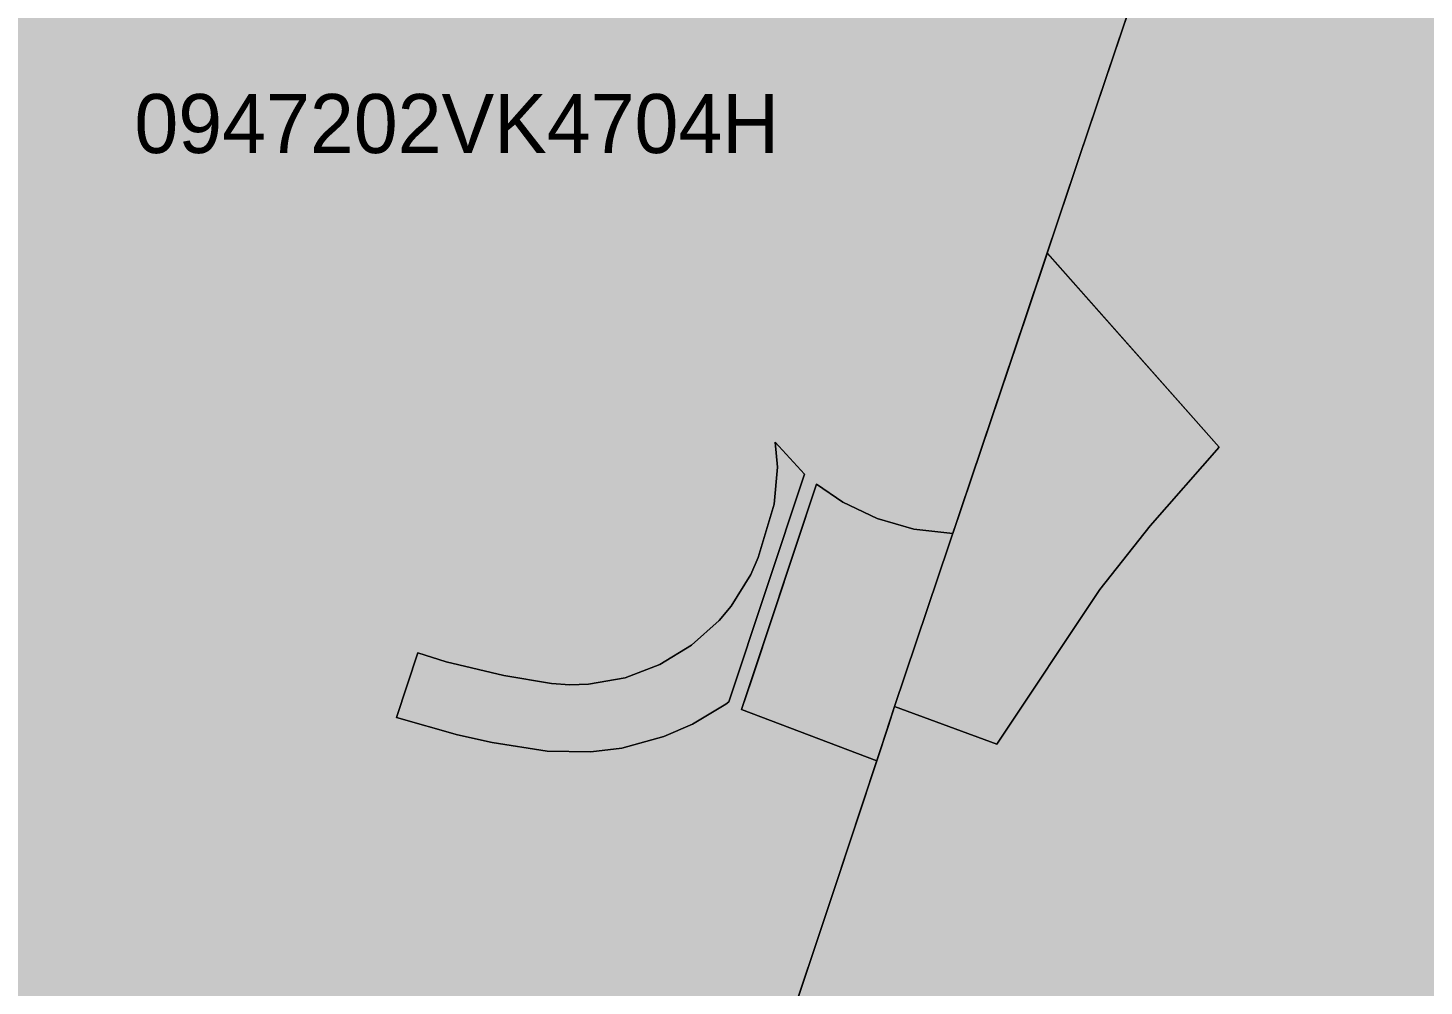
# Model space of a CAD drawing. Header units: metres. Extents: x -6 to 1255, y -2 to 532.
# Drawn here: x 1136.93 to 1160.6, y 54.35 to 70.59 of the extents above; entities that cross this region are included whole.
import ezdxf

# ---------------------------------------------------------------- set-up
doc = ezdxf.new("R2010")
doc.units = ezdxf.units.M
doc.header["$MEASUREMENT"] = 0
for name, color, linetype, lineweight, true_color in [('TPX_BUILDINGS', 7, 'CONTINUOUS', 0, 0x000000), ('TPX_BUILDINGS_HATCH', 7, 'CONTINUOUS', 0, 0xf0f0f0), ('TPX_BUILDINGS_SHADOWS_HATCH', 7, 'CONTINUOUS', 0, 0x000000), ('TPX_BUILDINGS_SHADOWS_OUTLINES', 7, 'CONTINUOUS', 0, 0x000000), ('TPX_CADASTRES', 7, 'CONTINUOUS', 0, 0x646464), ('TPX_CADASTRES_TEXT', 7, 'CONTINUOUS', 0, 0x000000)]:
    doc.layers.add(name, color=color, linetype=linetype, lineweight=lineweight, true_color=true_color)

msp = doc.modelspace()

# ---------------------------------------------------------------- hatches: boundary and pattern name
at = {"layer": 'TPX_BUILDINGS_HATCH'}
h = msp.add_hatch(color=256, dxfattribs=at)
h.paths.add_polyline_path([(1131.816, 60.17), (1130.266, 54.87), (1133.636, 53.6), (1144.445, 49.528), (1144.786, 49.4), (1147.996, 48.19), (1150.312, 55.121), (1150.596, 55.97), (1151.326, 58.17), (1149.033, 59.038), (1150.302, 62.856), (1150.748, 62.548), (1151.331, 62.271), (1151.951, 62.094), (1152.614, 62.022), (1153.846, 65.68), (1154.213, 66.771), (1154.756, 68.39), (1156.436, 73.38), (1156.896, 74.8), (1158.034, 78.386), (1158.666, 80.38), (1158.704, 80.491), (1159.676, 83.32), (1154.676, 84.76), (1145.433, 87.393), (1145.336, 87.42), (1140.306, 88.861), (1139.057, 84.696), (1138.976, 84.241), (1137.6, 79.701), (1133.426, 65.68), (1133.366, 65.47), (1133.125, 64.644), (1131.977, 60.72), (1131.816, 60.17)])
h.paths.add_polyline_path([(1143.183, 58.904), (1143.546, 59.995), (1144.026, 59.846), (1145.002, 59.611), (1145.809, 59.477), (1146.123, 59.458), (1146.438, 59.468), (1147.058, 59.576), (1147.647, 59.798), (1148.185, 60.126), (1148.653, 60.547), (1148.855, 60.789), (1149.187, 61.324), (1149.315, 61.612), (1149.584, 62.517), (1149.638, 63.145), (1149.604, 63.569), (1150.101, 63.026), (1148.818, 59.165), (1148.763, 59.128), (1148.199, 58.789), (1147.712, 58.58), (1147.001, 58.385), (1146.476, 58.319), (1145.739, 58.329), (1144.805, 58.478), (1144.219, 58.606), (1143.183, 58.904)], flags=16)
msp.add_hatch(color=256, dxfattribs=at).paths.add_polyline_path([(1150.312, 55.121), (1147.996, 48.19), (1148.467, 48.013), (1148.106, 47.06), (1153.096, 45.18), (1153.455, 46.132), (1166.403, 41.251), (1166.046, 40.3), (1170.976, 38.44), (1171.331, 39.385), (1174.516, 38.09), (1175.696, 37.85), (1176.486, 37.81), (1177.876, 37.97), (1179.016, 38.32), (1179.916, 38.77), (1181.036, 39.61), (1181.726, 40.34), (1182.486, 41.52), (1182.936, 42.63), (1183.176, 43.81), (1183.166, 45.39), (1182.916, 46.56), (1182.665, 48.412), (1183.676, 48.56), (1182.896, 53.96), (1181.889, 53.82), (1181.806, 54.39), (1180.186, 65.68), (1180.024, 66.794), (1180.906, 66.91), (1180.186, 72.35), (1179.245, 72.225), (1178.406, 77.97), (1173.026, 79.509), (1171.047, 80.075), (1166.446, 81.39), (1163.576, 82.209), (1159.676, 83.32), (1158.704, 80.491), (1158.666, 80.38), (1158.034, 78.386), (1156.896, 74.8), (1156.436, 73.38), (1154.756, 68.39), (1154.213, 66.771), (1157.126, 63.48), (1155.956, 62.15), (1155.106, 61.07), (1153.356, 58.45), (1151.626, 59.09), (1151.516, 58.75), (1151.326, 58.17), (1150.596, 55.97), (1150.312, 55.121)])
at = {"layer": 'TPX_BUILDINGS_SHADOWS_HATCH'}
for points in [[(1149.203, 59.551), (1149.033, 59.038), (1151.326, 58.17), (1151.626, 59.09), (1153.356, 58.45), (1155.106, 61.07), (1155.956, 62.15), (1157.126, 63.48), (1154.215, 66.769), (1154.21, 66.765), (1153.877, 65.771), (1152.614, 62.022), (1151.951, 62.094), (1151.331, 62.271), (1150.748, 62.548), (1150.302, 62.856), (1149.203, 59.551)], [(1143.546, 59.995), (1143.183, 58.904), (1144.219, 58.606), (1144.805, 58.478), (1145.739, 58.329), (1146.476, 58.319), (1147.001, 58.385), (1147.712, 58.58), (1148.199, 58.789), (1148.763, 59.128), (1148.818, 59.165), (1150.101, 63.026), (1149.604, 63.569), (1149.638, 63.145), (1149.584, 62.517), (1149.315, 61.612), (1149.187, 61.324), (1148.855, 60.789), (1148.653, 60.547), (1148.185, 60.126), (1147.647, 59.798), (1147.058, 59.576), (1146.438, 59.468), (1146.123, 59.458), (1145.809, 59.477), (1145.002, 59.611), (1144.026, 59.846), (1143.546, 59.995)]]:
    msp.add_hatch(color=256, dxfattribs=at).paths.add_polyline_path(points)

# ---------------------------------------------------------------- linework, layer by layer
at = {"layer": 'TPX_BUILDINGS', "elevation": 0.042}
for points in [[(1163.576, 82.209), (1159.676, 83.32), (1158.704, 80.491), (1158.666, 80.38), (1158.034, 78.386), (1156.896, 74.8), (1156.436, 73.38), (1154.756, 68.39), (1154.213, 66.771), (1157.126, 63.48), (1155.956, 62.15), (1155.106, 61.07), (1153.356, 58.45), (1151.626, 59.09), (1151.516, 58.75), (1151.326, 58.17), (1150.596, 55.97), (1150.312, 55.121), (1147.996, 48.19), (1148.467, 48.013), (1148.106, 47.06), (1153.096, 45.18), (1153.455, 46.132), (1166.403, 41.251)], [(1147.996, 48.19), (1150.312, 55.121), (1150.596, 55.97), (1151.326, 58.17), (1149.033, 59.038), (1150.302, 62.856), (1150.748, 62.548), (1151.331, 62.271), (1151.951, 62.094), (1152.614, 62.022), (1153.846, 65.68), (1154.213, 66.771), (1154.756, 68.39), (1156.436, 73.38)]]:
    msp.add_lwpolyline(points, dxfattribs=at)
msp.add_lwpolyline([(1143.183, 58.904), (1143.546, 59.995), (1144.026, 59.846), (1145.002, 59.611), (1145.809, 59.477), (1146.123, 59.458), (1146.438, 59.468), (1147.058, 59.576), (1147.647, 59.798), (1148.185, 60.126), (1148.653, 60.547), (1148.855, 60.789), (1149.187, 61.324), (1149.315, 61.612), (1149.584, 62.517), (1149.638, 63.145), (1149.604, 63.569), (1150.101, 63.026), (1148.818, 59.165), (1148.763, 59.128), (1148.199, 58.789), (1147.712, 58.58), (1147.001, 58.385), (1146.476, 58.319), (1145.739, 58.329), (1144.805, 58.478), (1144.219, 58.606)], close=True, dxfattribs=at)
at = {"layer": 'TPX_BUILDINGS_SHADOWS_OUTLINES', "elevation": 0.039}
for points in [[(1149.203, 59.551), (1149.033, 59.038), (1151.326, 58.17), (1151.626, 59.09), (1153.356, 58.45), (1155.106, 61.07), (1155.956, 62.15), (1157.126, 63.48), (1154.215, 66.769), (1154.21, 66.765), (1153.877, 65.771), (1152.614, 62.022), (1151.951, 62.094), (1151.331, 62.271), (1150.748, 62.548), (1150.302, 62.856)], [(1143.546, 59.995), (1143.183, 58.904), (1144.219, 58.606), (1144.805, 58.478), (1145.739, 58.329), (1146.476, 58.319), (1147.001, 58.385), (1147.712, 58.58), (1148.199, 58.789), (1148.763, 59.128), (1148.818, 59.165), (1150.101, 63.026), (1149.604, 63.569), (1149.638, 63.145), (1149.584, 62.517), (1149.315, 61.612), (1149.187, 61.324), (1148.855, 60.789), (1148.653, 60.547), (1148.185, 60.126), (1147.647, 59.798), (1147.058, 59.576), (1146.438, 59.468), (1146.123, 59.458), (1145.809, 59.477), (1145.002, 59.611), (1144.026, 59.846)]]:
    msp.add_lwpolyline(points, close=True, dxfattribs=at)
at = {"layer": 'TPX_CADASTRES', "elevation": 0.024}
msp.add_lwpolyline([(1131.816, 60.171), (1130.266, 54.871), (1133.636, 53.601), (1144.786, 49.401), (1147.996, 48.191), (1150.596, 55.971), (1151.326, 58.171), (1151.516, 58.751), (1151.626, 59.091), (1153.846, 65.681), (1154.756, 68.391), (1156.436, 73.381), (1156.896, 74.801), (1158.666, 80.381), (1159.676, 83.321), (1154.676, 84.761), (1145.336, 87.421), (1140.306, 88.861), (1139.066, 84.751), (1138.976, 84.241), (1137.576, 79.621), (1133.426, 65.681), (1133.366, 65.471)], close=True, dxfattribs=at)
msp.add_lwpolyline([(1166.446, 81.391), (1159.676, 83.321), (1158.666, 80.381), (1156.896, 74.801), (1156.436, 73.381), (1154.756, 68.391), (1153.846, 65.681), (1151.626, 59.091), (1151.516, 58.751), (1151.326, 58.171), (1150.596, 55.971), (1147.996, 48.191), (1153.406, 46.151), (1166.726, 41.13)], dxfattribs=at)

# ---------------------------------------------------------------- texts
at = {"layer": 'TPX_CADASTRES_TEXT'}
msp.add_text('0947202VK4704H', height=1, dxfattribs=at).set_placement((1138.74, 68.466, 0.024))

doc.saveas('drawing.dxf')
